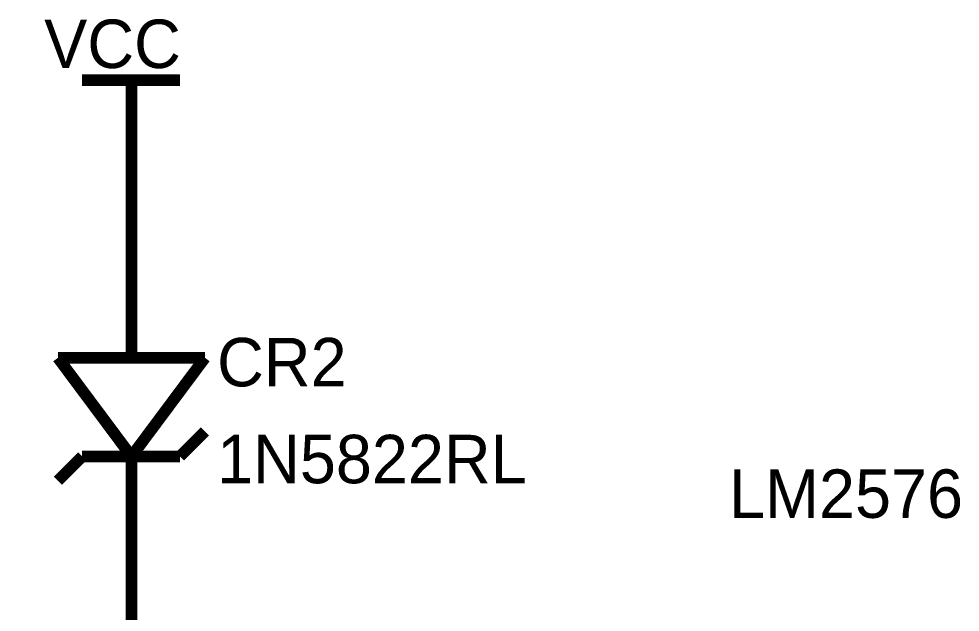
# Model space of a CAD drawing. Header units: millimetres. Extents: x 0 to 800, y 0 to 567.
# Drawn here: x 658.6 to 682.98, y 386.76 to 402.12 of the extents above; entities that cross this region are included whole.
import ezdxf

# ---------------------------------------------------------------- set-up
doc = ezdxf.new("R2010")
doc.units = ezdxf.units.MM
doc.layers.add('Sheet', color=255, linetype='Continuous')

msp = doc.modelspace()

# ---------------------------------------------------------------- linework, layer by layer
at = {"layer": 'Sheet', "const_width": 0.3}
for points in [[(660.239, 400.535), (662.77, 400.535)], [(661.516, 397.981), (661.516, 400.535)], [(661.516, 397.981), (661.516, 397.153)], [(661.516, 394.599), (661.516, 397.153)], [(661.516, 394.599), (661.516, 393.345)], [(663.42, 393.345), (659.612, 393.345)], [(659.612, 393.345), (661.516, 390.791)], [(661.516, 390.791), (663.42, 393.345)], [(662.77, 390.791), (663.42, 391.441)], [(659.612, 390.164), (660.239, 390.791)], [(660.239, 390.791), (662.77, 390.791)], [(661.516, 389.537), (661.516, 390.791)], [(661.516, 389.537), (661.516, 386.983)], [(661.516, 386.983), (661.516, 383.982), (652.019, 383.982), (652.019, 382.997)]]:
    msp.add_lwpolyline(points, dxfattribs=at)

# ---------------------------------------------------------------- texts
at = {"layer": 'Sheet'}
for s, p in [('VCC', (659.254, 400.848)), ('CR2', (663.734, 392.606)), ('1N5822RL', (663.734, 390.097)), ('LM2576', (676.994, 389.201))]:
    msp.add_text(s, height=1.2543, dxfattribs=at).set_placement(p)

doc.saveas('drawing.dxf')
